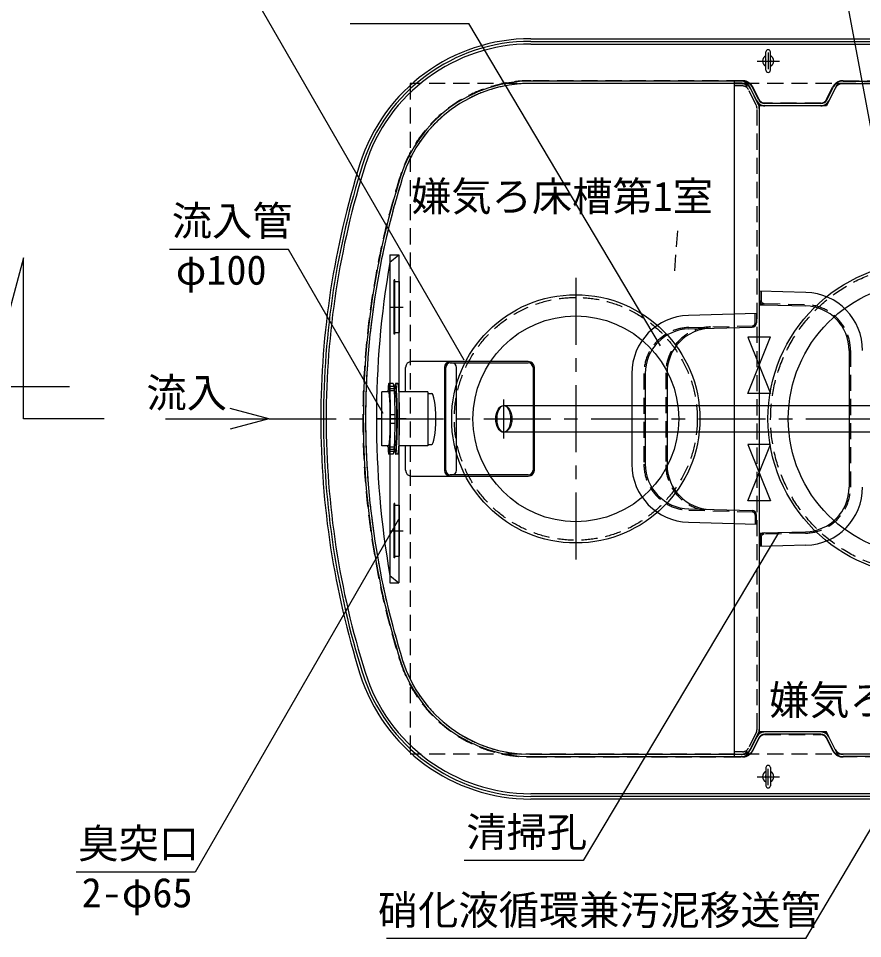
# Model space of a CAD drawing. Units: millimetres, scale not verified. Extents: x -22013 to 8910, y -6308 to 6308.
# Drawn here: x -7108 to -5221, y 72 to 2129 of the extents above; entities that cross this region are included whole.
import ezdxf
from ezdxf.enums import TextEntityAlignment as Align

# ---------------------------------------------------------------- set-up
doc = ezdxf.new("R2010")
doc.units = ezdxf.units.MM
doc.header["$LTSCALE"] = 30
for name, pattern in [('CHAIN1', [8, 5, -1, 1, -1]), ('DASHED1', [1.8, 1.2, -0.6]), ('DOUBLE_CHAIN1', [8.8, 5, -1, 0.6, -0.6, 0.6, -1])]:
    doc.linetypes.add(name, pattern=pattern)
for name, color, linetype, lineweight in [('0-0_0E', 3, 'Continuous', 25), ('0-1_空気管', 3, 'Continuous', 25), ('0-2_09', 3, 'Continuous', 25), ('0-4_躯体', 3, 'Continuous', 25), ('0-5_文字', 3, 'Continuous', 25), ('0-6_機器', 3, 'Continuous', 25), ('0-7_補助線', 3, 'Continuous', 25), ('0-A_0A', 3, 'Continuous', 25)]:
    doc.layers.add(name, color=color, linetype=linetype, lineweight=lineweight)
doc.styles.add('ＭＳ ゴシック', font='')
doc.styles.get('ＭＳ ゴシック').set_extended_font_data('MS Gothic')

msp = doc.modelspace()

# ---------------------------------------------------------------- linework, layer by layer
at = {"layer": '0-0_0E', "color": 7, "linetype": 'DASHED1'}
msp.add_line((-5635.31, 1654.11), (-5642.62, 1554.38), dxfattribs=at)
at = {"layer": '0-1_空気管'}
for p, q in [((-5963.24, 2083.69), (-4194.33, 2083.69)), ((-5963.24, 2077.69), (-4194.33, 2077.69)), ((-5963.24, 2071.69), (-4194.33, 2071.69)), ((-5437.33, 2013.44), (-5437.33, 2053.94)), ((-5427.33, 2013.44), (-5427.33, 2053.94)), ((-5489.69, 1988.69), (-5963.24, 1988.69)), ((-5489.69, 1983.69), (-5963.24, 1983.69)), ((-5507.49, 1989.5), (-5492.38, 1989.1)), ((-5507.49, 1983.48), (-5489.33, 1983.01)), ((-5507.33, 477.89), (-5507.33, 1989.49)), ((-5475.01, 1978.06), (-5454.44, 1936.91)), ((-5264.97, 1988.69), (-4909.69, 1988.69)), ((-5264.97, 1983.69), (-4909.69, 1983.69)), ((-5457.86, 1944.75), (-5471.8, 1972.63)), ((-5453.39, 1946.98), (-5467.33, 1974.87)), ((-5301.27, 1946.98), (-5287.33, 1974.87)), ((-5282.86, 1972.63), (-5296.8, 1944.75)), ((-5314.69, 1938.69), (-5439.97, 1938.69)), ((-5452.33, 1933.69), (-5452.33, 533.69)), ((-5314.69, 1933.69), (-5443.3, 1933.69)), ((-6278.05, 1600.53), (-6278.05, 866.85)), ((-6278.05, 1600.53), (-6257.75, 1600.53)), ((-6278.05, 1583.69), (-6257.75, 1600.53)), ((-6257.75, 1600.53), (-6257.75, 866.85)), ((-6268.72, 1422.69), (-6268.72, 1544.69)), ((-6267.22, 1544.69), (-6268.72, 1544.69)), ((-6267.22, 1422.69), (-6267.22, 1544.69)), ((-6267.22, 1540.69), (-6256.72, 1540.69)), ((-6267.22, 1422.69), (-6268.72, 1422.69)), ((-6023.33, 1263.69), (-5172.33, 1263.69)), ((-5172.33, 1203.69), (-6023.33, 1203.69)), ((-6268.72, 922.69), (-6268.72, 1044.69)), ((-6267.22, 1044.69), (-6268.72, 1044.69)), ((-6267.22, 922.69), (-6267.22, 1044.69)), ((-6267.22, 1040.69), (-6256.72, 1040.69)), ((-6267.22, 922.69), (-6268.72, 922.69)), ((-6278.05, 883.69), (-6257.75, 866.85)), ((-6278.05, 866.85), (-6257.75, 866.85)), ((-5475.01, 489.33), (-5454.44, 530.47)), ((-5457.86, 522.64), (-5471.8, 494.75)), ((-5453.39, 520.4), (-5467.33, 492.51)), ((-5314.69, 533.69), (-5439.97, 533.69)), ((-5314.69, 528.69), (-5439.97, 528.69)), ((-5287.33, 492.51), (-5301.27, 520.4)), ((-5282.86, 494.75), (-5296.8, 522.64)), ((-5963.24, 483.69), (-5489.69, 483.69)), ((-5963.24, 478.69), (-5489.69, 478.69)), ((-5507.49, 483.9), (-5489.33, 484.38)), ((-5507.49, 477.88), (-5492.38, 478.28)), ((-4909.69, 483.69), (-5264.97, 483.69)), ((-4909.69, 478.69), (-5264.97, 478.69)), ((-5437.33, 453.94), (-5437.33, 413.44)), ((-5427.33, 453.94), (-5427.33, 413.44)), ((-4194.33, 395.69), (-5963.24, 395.69)), ((-4194.33, 389.69), (-5963.24, 389.69)), ((-4194.33, 383.69), (-5963.24, 383.69))]:
    msp.add_line(p, q, dxfattribs=at)
at = {"layer": '0-1_空気管', "linetype": 'CHAIN1'}
for p, q in [((-5432.33, 2052.84), (-5432.33, 2015.85)), ((-5457.33, 2033.69), (-5407.33, 2033.69)), ((-5862.33, 1549.06), (-5862.33, 915.98)), ((-6023.33, 1189.63), (-6023.33, 1276.88)), ((-6548.28, 1233.69), (-2988.83, 1233.69)), ((-5457.33, 433.69), (-5407.33, 433.69)), ((-5432.33, 414.54), (-5432.33, 451.53))]:
    msp.add_line(p, q, dxfattribs=at)
at = {"layer": '0-1_空気管', "linetype": 'DASHED1'}
for p, q in [((-5489.69, 1989.69), (-5963.24, 1989.69)), ((-5489.69, 1983.69), (-5963.24, 1983.69)), ((-5492.51, 1984.11), (-5507.33, 1984.49)), ((-5489.46, 1978.01), (-5507.33, 1978.48)), ((-5458.91, 1934.68), (-5479.49, 1975.82)), ((-5452.49, 1947.43), (-5466.44, 1975.32)), ((-5302.17, 1947.43), (-5288.23, 1975.32)), ((-5264.97, 1989.69), (-4909.69, 1989.69)), ((-5264.97, 1983.69), (-4909.69, 1983.69)), ((-5457.86, 1944.75), (-5471.8, 1972.63)), ((-5282.86, 1972.63), (-5296.8, 1944.75)), ((-5314.69, 1939.69), (-5443.3, 1939.69)), ((-5457.33, 539.41), (-5457.33, 1927.97)), ((-5452.33, 1933.69), (-5452.33, 1739.11)), ((-5314.69, 1933.69), (-5439.97, 1933.69)), ((-5452.33, 728.27), (-5452.33, 533.69)), ((-5458.91, 532.71), (-5479.49, 491.56)), ((-5457.86, 522.64), (-5471.8, 494.75)), ((-5466.44, 492.06), (-5452.49, 519.95)), ((-5314.69, 533.69), (-5439.97, 533.69)), ((-5439.97, 527.69), (-5314.69, 527.69)), ((-5302.17, 519.95), (-5288.23, 492.06)), ((-5282.86, 494.75), (-5296.8, 522.64)), ((-5963.24, 483.69), (-5489.69, 483.69)), ((-5963.24, 477.69), (-5489.69, 477.69)), ((-5489.46, 489.37), (-5507.33, 488.91)), ((-5492.51, 483.28), (-5507.33, 482.89)), ((-4909.69, 483.69), (-5264.97, 483.69)), ((-4909.69, 477.69), (-5264.97, 477.69))]:
    msp.add_line(p, q, dxfattribs=at)
at = {"layer": '0-1_空気管', "linetype": 'DOUBLE_CHAIN1'}
for p, q in [((-5277.33, 1983.69), (-5282.86, 1972.63)), ((-5277.33, 1983.69), (-5264.97, 1983.69)), ((-5452.33, 539.41), (-5452.33, 534.69)), ((-5454.44, 530.47), (-5452.33, 534.69)), ((-5277.33, 483.69), (-5282.86, 494.75)), ((-5264.97, 483.69), (-5277.33, 483.69))]:
    msp.add_line(p, q, dxfattribs=at)
at = {"layer": '0-1_空気管', "color": 7}
for p, q in [((-5477.53, 1290.69), (-5427.12, 1416.72)), ((-5427.12, 1290.69), (-5477.53, 1290.69)), ((-5427.12, 1176.69), (-5477.53, 1176.69)), ((-5477.53, 1176.69), (-5427.12, 1050.66))]:
    msp.add_line(p, q, dxfattribs=at)
at = {"layer": '0-1_空気管', "color": 4}
for p, q in [((-6548.28, 1233.69), (-6635.22, 1256.99)), ((-6779.47, 1233.69), (-6554.52, 1233.69)), ((-6548.28, 1233.69), (-6635.22, 1210.4))]:
    msp.add_line(p, q, dxfattribs=at)
at = {"layer": '0-1_空気管', "linetype": 'DOUBLE_CHAIN1'}
for points in [[(-5439.97, 1933.69), (-5452.33, 1933.69), (-5457.86, 1944.75)], [(-5296.8, 1944.75), (-5302.33, 1933.69), (-5314.69, 1933.69)], [(-5439.97, 533.69), (-5452.33, 533.69), (-5457.86, 522.64)], [(-5296.8, 522.64), (-5302.33, 533.69), (-5314.69, 533.69)]]:
    msp.add_lwpolyline(points, dxfattribs=at)
at = {"layer": '0-1_空気管'}
for points in [[(-6916.89, 1233.82), (-7096.89, 1233.82), (-7096.89, 1593.82), (-7174.06, 1305.82), (-6994.06, 1305.82)], [(-6267.22, 1426.69), (-6256.72, 1426.69), (-6256.72, 1540.69)], [(-6267.22, 926.69), (-6256.72, 926.69), (-6256.72, 1040.69)]]:
    msp.add_lwpolyline(points, dxfattribs=at)
at = {"layer": '0-1_空気管', "color": 7}
for points in [[(-5427.12, 1416.69), (-5477.53, 1416.69), (-5427.13, 1290.69)], [(-5427.12, 1050.69), (-5477.53, 1050.69), (-5427.13, 1176.69)]]:
    msp.add_lwpolyline(points, dxfattribs=at)
at = {"layer": '0-1_空気管'}
for centre, radius in [((-5082.33, 1233.69), 350.5), ((-5082.33, 1233.69), 305), ((-5862.33, 1233.69), 277.5), ((-5862.33, 1233.69), 230)]:
    msp.add_circle(centre, radius, dxfattribs=at)
at = {"layer": '0-1_空気管', "linetype": 'DASHED1'}
for centre, radius in [((-5082.33, 1233.69), 344.5), ((-5862.33, 1233.69), 271.5)]:
    msp.add_circle(centre, radius, dxfattribs=at)
at = {"layer": '0-1_空気管'}
for centre, radius, start, end in [((-5963.24, 1683.69), 400, 90, 162.542), ((-5963.24, 1683.69), 394, 90, 162.542), ((-5963.24, 1683.69), 388, 90, 162.542), ((-5432.33, 2053.94), 5, 0, 180), ((-5432.33, 2033.69), 12.75, 113.089, 246.911), ((-5432.33, 2033.69), 6, 146.443, 213.557), ((-5432.33, 2033.69), 12.75, 293.089, 66.911), ((-5432.33, 2033.69), 6, 326.443, 33.557), ((-5432.33, 2013.44), 5, 180, 0), ((-5963.24, 1683.69), 305, 90, 162.542), ((-5963.24, 1683.69), 300, 90, 162.542), ((-5492.9, 1969.11), 20, 26.564, 88.5), ((-5489.69, 1963.69), 25, 26.565, 90), ((-5489.69, 1963.69), 20, 26.565, 90), ((-5489.85, 1963.01), 20, 26.564, 88.5), ((-5264.97, 1963.69), 25, 90, 153.435), ((-5264.97, 1963.69), 20, 90, 153.435), ((-5439.97, 1953.69), 20, 206.565, 270), ((-5472.33, 1927.97), 20, 0, 26.564), ((-5439.97, 1953.69), 15, 206.565, 270), ((-5314.69, 1953.69), 15, 270, 333.435), ((-5314.69, 1953.69), 20, 270, 333.435), ((-4532.33, 1233.69), 1900, 162.542, 180), ((-4532.33, 1233.69), 1894, 162.542, 180), ((-4532.33, 1233.69), 1888, 162.542, 180), ((-4532.33, 1233.69), 1805, 162.542, 180), ((-4532.33, 1233.69), 1800, 162.542, 180), ((-4254.2, 1233.69), 2053.89, 170.188, 189.812), ((-4532.33, 1233.69), 1900, 180, 197.458), ((-4532.33, 1233.69), 1894, 180, 197.458), ((-4532.33, 1233.69), 1888, 180, 197.458), ((-4532.33, 1233.69), 1805, 180, 197.458), ((-4532.33, 1233.69), 1800, 180, 197.458), ((-5963.24, 783.69), 305, 197.458, 270), ((-5963.24, 783.69), 300, 197.458, 270), ((-5963.24, 783.69), 400, 197.458, 270), ((-5963.24, 783.69), 394, 197.458, 270), ((-5963.24, 783.69), 388, 197.458, 270), ((-5472.33, 539.41), 20, 333.436, 0), ((-5439.97, 513.69), 20, 90, 153.435), ((-5439.97, 513.69), 15, 90, 153.435), ((-5314.69, 513.69), 20, 26.565, 90), ((-5314.69, 513.69), 15, 26.565, 90), ((-5489.85, 504.37), 20, 271.5, 333.436), ((-5264.97, 503.69), 20, 206.565, 270), ((-5492.9, 498.27), 20, 271.5, 333.436), ((-5489.69, 503.69), 25, 270, 333.435), ((-5264.97, 503.69), 25, 206.565, 270), ((-5432.33, 453.94), 5, 0, 180), ((-5432.33, 433.69), 12.75, 113.089, 246.911), ((-5432.33, 433.69), 6, 146.443, 213.557), ((-5432.33, 433.69), 12.75, 293.089, 66.911), ((-5432.33, 433.69), 6, 326.443, 33.557), ((-5432.33, 413.44), 5, 180, 0)]:
    msp.add_arc(centre, radius, start, end, dxfattribs=at)
at = {"layer": '0-1_空気管', "linetype": 'DASHED1'}
for centre, radius, start, end in [((-5963.24, 1683.69), 306, 90, 162.542), ((-5963.24, 1683.69), 300, 90, 162.542), ((-5492.9, 1969.11), 15, 26.564, 88.5), ((-5489.69, 1963.69), 26, 26.565, 90), ((-5489.69, 1963.69), 20, 26.565, 90), ((-5489.85, 1963.01), 15, 26.564, 88.5), ((-5264.97, 1963.69), 26, 90, 153.435), ((-5264.97, 1963.69), 20, 90, 153.435), ((-5472.33, 1927.97), 15, 0, 26.564), ((-5439.97, 1953.69), 20, 206.565, 270), ((-5439.97, 1953.69), 14, 206.565, 270), ((-5314.69, 1953.69), 14, 270, 333.435), ((-5314.69, 1953.69), 20, 270, 333.435), ((-4532.33, 1233.69), 1806, 162.542, 180), ((-4532.33, 1233.69), 1800, 162.542, 180), ((-4532.33, 1233.69), 1806, 180, 197.458), ((-4532.33, 1233.69), 1800, 180, 197.458), ((-5963.24, 783.69), 306, 197.458, 270), ((-5963.24, 783.69), 300, 197.458, 270), ((-5472.33, 539.41), 15, 333.436, 0), ((-5439.97, 513.69), 20, 90, 153.435), ((-5439.97, 513.69), 14, 90, 153.435), ((-5314.69, 513.69), 20, 26.565, 90), ((-5314.69, 513.69), 14, 26.565, 90), ((-5489.69, 503.69), 20, 270, 333.435), ((-5489.85, 504.37), 15, 271.5, 333.436), ((-5264.97, 503.69), 20, 206.565, 270), ((-5492.9, 498.27), 15, 271.5, 333.436), ((-5489.69, 503.69), 26, 270, 333.435), ((-5264.97, 503.69), 26, 206.565, 270)]:
    msp.add_arc(centre, radius, start, end, dxfattribs=at)
at = {"layer": '0-1_空気管'}
msp.add_ellipse((-6023.33, 1233.69), major_axis=(0, 30), ratio=0.6, dxfattribs=at)
at = {"layer": '0-2_09'}
for p, q in [((-5347.93, 1516.23), (-5451.33, 1518.94)), ((-5451.33, 1498.67), (-5451.33, 1518.94)), ((-5441.59, 1488.67), (-5348.71, 1486.24)), ((-5251.33, 1386.28), (-5251.33, 1081.11)), ((-5451.33, 968.71), (-5451.33, 948.44)), ((-5441.59, 978.71), (-5348.71, 981.14)), ((-5347.93, 951.15), (-5451.33, 948.44))]:
    msp.add_line(p, q, dxfattribs=at)
at = {"layer": '0-2_09', "linetype": 'DASHED1'}
for p, q in [((-5448.33, 1518.86), (-5448.33, 1498.67)), ((-5441.51, 1491.67), (-5348.63, 1489.24)), ((-5248.33, 1386.28), (-5248.33, 1081.11)), ((-5448.33, 968.71), (-5448.33, 948.52)), ((-5348.63, 978.14), (-5441.51, 975.71))]:
    msp.add_line(p, q, dxfattribs=at)
at = {"layer": '0-2_09', "linetype": 'DOUBLE_CHAIN1'}
for p, q in [((-5451.33, 1488.93), (-5451.33, 1498.67)), ((-5451.33, 1488.93), (-5441.59, 1488.67)), ((-5451.33, 978.45), (-5441.59, 978.71)), ((-5451.33, 978.45), (-5451.33, 968.71))]:
    msp.add_line(p, q, dxfattribs=at)
at = {"layer": '0-2_09'}
for centre, radius, start, end in [((-5351.33, 1386.28), 130, 0, 88.5), ((-5441.33, 1498.67), 10, 180, 268.5), ((-5351.33, 1386.28), 100, 0, 88.5), ((-5351.33, 1081.11), 100, 271.5, 0), ((-5351.33, 1081.11), 130, 271.5, 0), ((-5441.33, 968.71), 10, 91.5, 180)]:
    msp.add_arc(centre, radius, start, end, dxfattribs=at)
at = {"layer": '0-2_09', "linetype": 'DASHED1'}
for centre, radius, start, end in [((-5441.33, 1498.67), 7, 180, 268.5), ((-5351.33, 1386.28), 103, 0, 88.5), ((-5351.33, 1081.11), 103, 271.5, 0), ((-5441.33, 968.71), 7, 91.5, 180)]:
    msp.add_arc(centre, radius, start, end, dxfattribs=at)
at = {"layer": '0-4_躯体'}
for p, q in [((-5458.33, 1468.94), (-5610.5, 1464.95)), ((-5458.33, 1468.94), (-5458.33, 1448.67)), ((-5609.71, 1434.96), (-5468.07, 1438.67)), ((-5737.13, 1335), (-5737.13, 1132.38)), ((-5707.13, 1335), (-5707.13, 1132.38)), ((-5658.33, 1336.28), (-5658.33, 1131.11)), ((-5609.71, 1032.42), (-5468.07, 1028.71)), ((-5458.33, 998.44), (-5458.33, 1018.71)), ((-5610.5, 1002.43), (-5458.33, 998.44))]:
    msp.add_line(p, q, dxfattribs=at)
at = {"layer": '0-4_躯体', "linetype": 'DASHED1'}
for p, q in [((-5461.33, 1448.67), (-5461.33, 1468.86)), ((-5609.79, 1437.96), (-5468.15, 1441.67)), ((-5710.13, 1335), (-5710.13, 1132.38)), ((-5661.33, 1336.28), (-5661.33, 1131.11)), ((-5609.79, 1029.42), (-5468.15, 1025.71)), ((-5461.33, 1018.71), (-5461.33, 998.52))]:
    msp.add_line(p, q, dxfattribs=at)
at = {"layer": '0-4_躯体', "linetype": 'CHAIN1'}
msp.add_line((-6023.33, 1193.98), (-6023.33, 1275.91), dxfattribs=at)
at = {"layer": '0-4_躯体'}
for centre, radius, start, end in [((-5607.13, 1335), 130, 91.5, 180), ((-5468.33, 1448.67), 10, 271.5, 0), ((-5607.13, 1335), 100, 91.5, 180), ((-5558.33, 1336.28), 100, 91.5, 180), ((-5607.13, 1132.38), 130, 180, 268.5), ((-5607.13, 1132.38), 100, 180, 268.5), ((-5558.33, 1131.11), 100, 180, 268.5), ((-5468.33, 1018.71), 10, 0, 88.5)]:
    msp.add_arc(centre, radius, start, end, dxfattribs=at)
at = {"layer": '0-4_躯体', "linetype": 'DASHED1'}
for centre, radius, start, end in [((-5468.33, 1448.67), 7, 271.5, 0), ((-5607.13, 1335), 103, 91.5, 180), ((-5558.33, 1336.28), 103, 91.5, 180), ((-5607.13, 1132.38), 103, 180, 268.5), ((-5558.33, 1131.11), 103, 180, 268.5), ((-5468.33, 1018.71), 7, 0, 88.5)]:
    msp.add_arc(centre, radius, start, end, dxfattribs=at)
at = {"layer": '0-4_躯体'}
msp.add_ellipse((-6023.33, 1233.69), major_axis=(0, 30), ratio=0.5, dxfattribs=at)
at = {"layer": '0-5_文字'}
for p, q in [((-5260.89, 2190.68), (-5082.33, 1233.57)), ((-6101.08, 2116.99), (-6367.08, 2116.99)), ((-5672.95, 1396.61), (-6101.52, 2117.76)), ((-5347.83, 71.66), (-4679.91, 1204.88)), ((-5409.17, 979.15), (-5846.04, 246.13)), ((-5846.04, 246.13), (-6112.04, 246.13)), ((-5347.83, 71.66), (-6285.83, 71.66))]:
    msp.add_line(p, q, dxfattribs=at)
for points in [[(-6111.86, 1364.96), (-6570.89, 2160.03), (-7088.89, 2160.03)], [(-6292.66, 1245.69), (-6504.54, 1612.67), (-6770.54, 1612.67)], [(-6258.32, 1008.86), (-6713.48, 220.49), (-6979.48, 220.49)]]:
    msp.add_lwpolyline(points, dxfattribs=at)
at = {"layer": '0-6_機器', "color": 2, "linetype": 'DASHED1'}
for p, q in [((-6232.33, 1983.69), (-6232.33, 483.69)), ((-3832.33, 1983.69), (-6232.33, 1983.69)), ((-3832.33, 483.69), (-6232.33, 483.69))]:
    msp.add_line(p, q, dxfattribs=at)
at = {"layer": '0-7_補助線'}
for p, q in [((-6276.33, 1483.69), (-6248.59, 1483.69)), ((-6276.33, 983.69), (-6248.59, 983.69))]:
    msp.add_line(p, q, dxfattribs=at)
at = {"layer": '0-7_補助線', "linetype": 'DASHED1'}
msp.add_line((-6241.9, 1233.69), (-6306.31, 1233.69), dxfattribs=at)
at = {"layer": '0-A_0A'}
for p, q in [((-5968.51, 1361.69), (-6229.67, 1361.69)), ((-6142.85, 1358.69), (-5968.51, 1358.69)), ((-6242.85, 1294.19), (-6242.85, 1348.69)), ((-6156.03, 1348.69), (-6156.03, 1118.69)), ((-6152.99, 1118.69), (-6152.99, 1348.69)), ((-6128.85, 1118.69), (-6128.85, 1348.69)), ((-5957.99, 1348.69), (-5957.99, 1118.69)), ((-5954.84, 1118.69), (-5954.84, 1348.69)), ((-6282.81, 1296.56), (-6282.23, 1296.56)), ((-6282.73, 1294.19), (-6282.81, 1296.56)), ((-6281.75, 1301.76), (-6282.44, 1294.19)), ((-6281.9, 1306.56), (-6281.75, 1301.76)), ((-6270.32, 1312.69), (-6280.3, 1312.69)), ((-6278.85, 1301.76), (-6278.7, 1306.56)), ((-6277.94, 1291.76), (-6278.85, 1301.76)), ((-6278.7, 1306.56), (-6268.72, 1306.56)), ((-6277.8, 1296.56), (-6277.94, 1291.76)), ((-6267.81, 1296.56), (-6277.8, 1296.56)), ((-6268.72, 1306.56), (-6268.86, 1301.76)), ((-6260.33, 1312.69), (-6265.32, 1312.69)), ((-6296.28, 1173.19), (-6296.28, 1294.19)), ((-6280.26, 1294.19), (-6296.28, 1294.19)), ((-6265.24, 1294.19), (-6267.66, 1294.19)), ((-6193.28, 1294.19), (-6257.67, 1294.19)), ((-6193.28, 1294.19), (-6193.28, 1173.19)), ((-6193.28, 1290.69), (-6184.76, 1290.69)), ((-6276.49, 1243.69), (-6266.21, 1243.69)), ((-6276.49, 1223.69), (-6276.49, 1243.69)), ((-6266.5, 1243.69), (-6266.5, 1223.69)), ((-6266.21, 1223.69), (-6276.49, 1223.69)), ((-6280.26, 1173.19), (-6296.28, 1173.19)), ((-6282.81, 1170.82), (-6282.73, 1173.19)), ((-6282.44, 1173.19), (-6281.75, 1165.62)), ((-6278.85, 1165.62), (-6277.94, 1175.62)), ((-6277.94, 1175.62), (-6277.8, 1170.82)), ((-6265.24, 1173.19), (-6267.66, 1173.19)), ((-6193.28, 1173.19), (-6257.67, 1173.19)), ((-6242.85, 1118.69), (-6242.85, 1173.19)), ((-6193.28, 1176.69), (-6184.76, 1176.69)), ((-6282.23, 1170.82), (-6282.81, 1170.82)), ((-6281.75, 1165.62), (-6281.9, 1160.82)), ((-6270.32, 1154.69), (-6280.3, 1154.69)), ((-6278.85, 1165.62), (-6268.86, 1165.62)), ((-6278.7, 1160.82), (-6278.85, 1165.62)), ((-6268.72, 1160.82), (-6278.7, 1160.82)), ((-6277.8, 1170.82), (-6267.81, 1170.82)), ((-6268.39, 1170.82), (-6268.86, 1165.62)), ((-6268.86, 1165.62), (-6268.72, 1160.82)), ((-6260.33, 1154.69), (-6265.32, 1154.69)), ((-6229.67, 1105.69), (-5968.51, 1105.69)), ((-5968.51, 1108.69), (-6142.85, 1108.69))]:
    msp.add_line(p, q, dxfattribs=at)
msp.add_lwpolyline([(-6278.85, 1301.76), (-6268.86, 1301.76), (-6268.39, 1296.56)], dxfattribs=at)
for centre, major_axis, ratio, start_param, end_param in [((-6229.67, 1348.69), (-13.18, 0), 0.986572, 4.712389, 6.2831853), ((-6142.85, 1348.69), (-13.18, 0), 0.986572, 4.712389, 6.2831853), ((-6142.85, 1348.69), (-10.14, 0), 0.986572, 4.712389, 6.2831853), ((-6139.37, 1348.69), (10.51, 0), 0.951057, 6.2831853, 7.8539816), ((-5968.51, 1348.69), (13.67, 0), 0.951057, 6.2831853, 7.8539816), ((-5968.51, 1348.69), (10.51, 0), 0.951057, 6.2831853, 7.8539816), ((-6265.32, 1233.69), (0, 79), 0.052336, 2.4910711, 6.9337069), ((-6280.3, 1233.69), (0, 79), 0.052336, 0.6505216, 0.6984765), ((-6280.3, 1233.69), (0, 79), 0.052336, 5.8865093, 6.6798613), ((-6280.3, 1233.69), (0, -79), 0.052336, 1.6977191, 2.4910711), ((-6270.32, 1233.69), (0, 79), 0.052336, 5.8865093, 6.2831853), ((-6270.32, 1233.69), (0, -79), 0.052336, 1.6977191, 2.4910711), ((-6260.33, 1233.69), (0, 79), 0.052336, 3.1415927, 6.2831853), ((-6280.26, 1233.69), (0, -60.5), 0.052408, 6.2831853, 9.424778), ((-6265.24, 1233.69), (0, -60.5), 0.052408, 6.2831853, 9.424778), ((-6184.76, 1233.69), (0, 57), 0.165549, 3.1415927, 6.2831853), ((-6280.3, 1233.69), (0, -79), 0.052336, 0.6505216, 1.4438735), ((-6270.32, 1233.69), (0, -79), 0.052336, 0.6505216, 1.4438735), ((-6280.3, 1233.69), (0, 79), 0.052336, 2.4431162, 2.4910711), ((-6280.3, 1233.69), (0, -79), 0.052336, 5.8865093, 6.6798613), ((-6270.32, 1233.69), (0, -79), 0.052336, 6.2831853, 6.6798613), ((-6229.67, 1118.69), (-13.18, 0), 0.986572, 6.2831853, 7.8539816), ((-6142.85, 1118.69), (-13.18, 0), 0.986572, 6.2831853, 7.8539816), ((-6142.85, 1118.69), (-10.14, 0), 0.986572, 6.2831853, 7.8539816), ((-6139.37, 1118.69), (10.51, 0), 0.951057, 4.712389, 6.2831853), ((-5968.51, 1118.69), (10.51, 0), 0.951057, 4.712389, 6.2831853), ((-5968.51, 1118.69), (13.67, 0), 0.951057, 4.712389, 6.2831853)]:
    msp.add_ellipse(centre, major_axis=major_axis, ratio=ratio, start_param=start_param, end_param=end_param, dxfattribs=at)

# ---------------------------------------------------------------- texts
at = {"layer": '0-1_空気管', "color": 4, "style": 'ＭＳ ゴシック'}
msp.add_text('流入', height=65.98, dxfattribs=at).set_placement((-6822.11, 1239.34), align=Align.BOTTOM_LEFT)
at = {"layer": '0-5_文字', "color": 4, "style": 'ＭＳ ゴシック'}
for s, p in [('嫌気ろ床槽第1室', (-6230.53, 1678.49)), ('流入管', (-6765.54, 1623.67)), ('φ100', (-6756.45, 1513.87)), ('嫌気ろ床槽第2室', (-5430.53, 552.23)), ('清掃孔', (-6107.04, 257.13)), ('臭突口', (-6974.48, 231.49)), ('2-φ65', (-6966.89, 121.69)), ('硝化液循環兼汚泥移送管', (-6304.83, 82.66))]:
    msp.add_text(s, height=65.98, dxfattribs=at).set_placement(p, align=Align.BOTTOM_LEFT)

doc.saveas('drawing.dxf')
